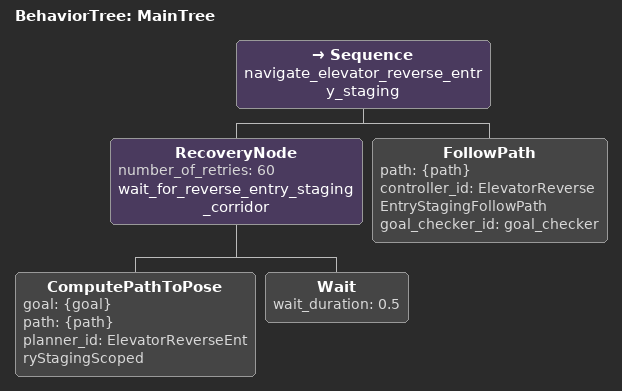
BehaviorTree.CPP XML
<root main_tree_to_execute="MainTree">
  <BehaviorTree ID="MainTree">
    <Sequence name="navigate_elevator_reverse_entry_staging">
      <RecoveryNode number_of_retries="60" name="wait_for_reverse_entry_staging_corridor">
        <ComputePathToPose
          goal="{goal}"
          path="{path}"
          planner_id="ElevatorReverseEntryStagingScoped"/>
        <Wait wait_duration="0.5"/>
      </RecoveryNode>
      <FollowPath
        path="{path}"
        controller_id="ElevatorReverseEntryStagingFollowPath"
        goal_checker_id="goal_checker"/>
    </Sequence>
  </BehaviorTree>
</root>
